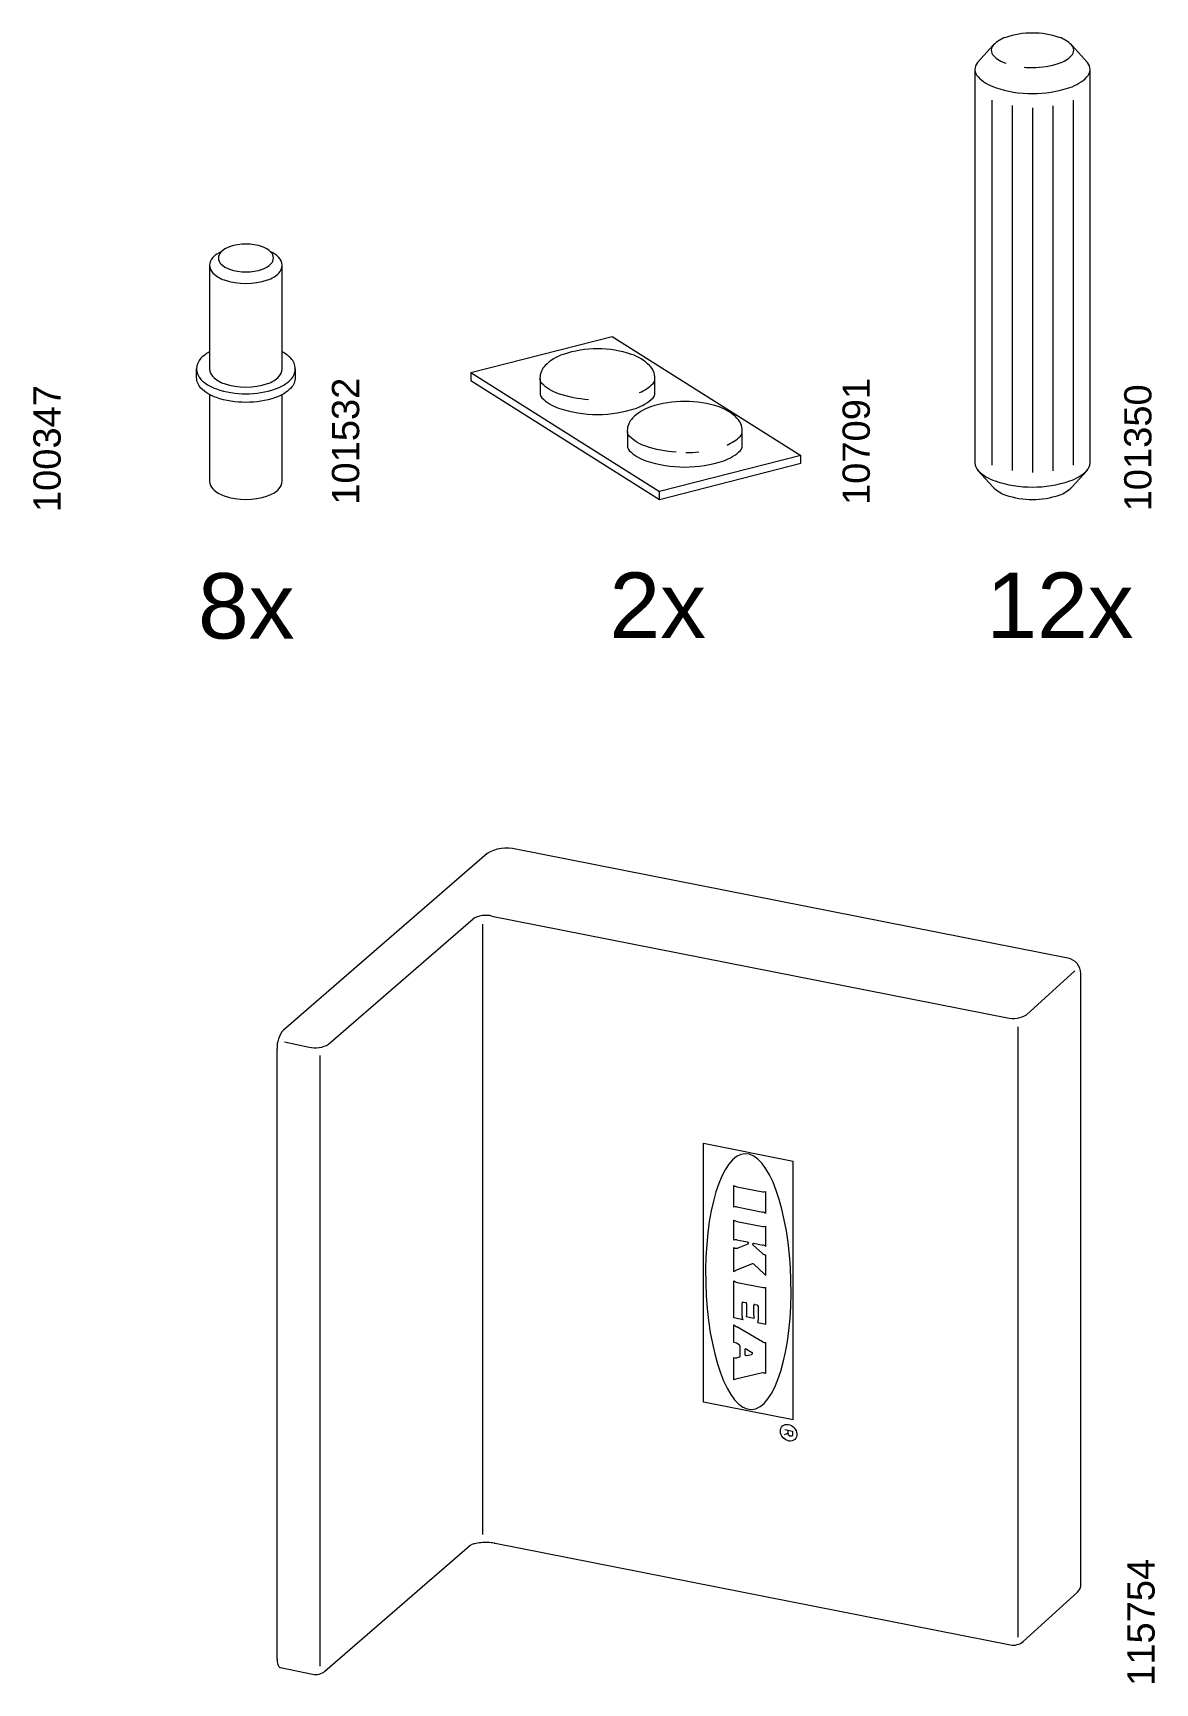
# Model space of a CAD drawing. Header units: metres. Extents: x -0.7 to 7.4, y 0 to 11.2.
# Drawn here: x -0.238 to -0.1601, y 0.7515 to 0.8661 of the extents above; entities that cross this region are included whole.
import ezdxf

# ---------------------------------------------------------------- set-up
doc = ezdxf.new("R2010")
doc.units = ezdxf.units.M
doc.header["$MEASUREMENT"] = 0
doc.layers.add('PDF3_Geometry_Num_Penna__7', color=7, linetype='Continuous', lineweight=18)
doc.layers.add('PDF3_Text_Num_Penna__7', color=7, linetype='Continuous', lineweight=18)
doc.styles.add('GENERATED_STYLE_1', font='Arial.ttf')

msp = doc.modelspace()

# ---------------------------------------------------------------- linework, layer by layer
at = {"layer": 'PDF3_Geometry_Num_Penna__7', "color": 7, "linetype": 'Continuous', "lineweight": 18, "flags": 128}
for points in [[(-0.1691593237606251, 0.8637691292873177, 0.0245238846370056), (-0.1685867654272918, 0.8637416126206509, 0.08075442429346946), (-0.1667257215384029, 0.8640444017873178, 0.1172282524979343), (-0.1658719993161807, 0.8645706403984289, 0.4141689389124711), (-0.1658719993161807, 0.8653151073428733, 0.1167359209977459), (-0.1667257215384029, 0.8658420515095399, 0.08076447843255885), (-0.1685862715384029, 0.8661447348428731, 0.08065258566270753), (-0.1704484795939585, 0.8658420515095399, 0.11697739719459), (-0.1713014962606251, 0.8653151073428733, 0.4144983487667902), (-0.1713014962606251, 0.8645706403984287, 0.1165718488494938), (-0.1704484795939585, 0.8640442959539841)], [(-0.1713200876495141, 0.8652959867873176), (-0.1723981765384029, 0.864101481231762, 0.3997387764118548), (-0.1723729600440611, 0.8630929225371031, 0.1157950200648079), (-0.1711822926495135, 0.8623554428984305, 0.1622455859871132), (-0.1659970320676232, 0.8623550002884175, 0.1159443196566801), (-0.1648019890384028, 0.8630906317873177, 0.3990414961908392), (-0.164775319038403, 0.864101481231762), (-0.1658534079272918, 0.8652959867873176)], [(-0.1725871948717363, 0.8636091092873176), (-0.1725871948717363, 0.8362758870650955, 0.1977104537160033), (-0.1723723532050579, 0.8357569509539958, 0.1164387077153828), (-0.1711822926495131, 0.835021691509543, 0.1622455859875794), (-0.1659970320676117, 0.8350212488995322, 0.1165881661898984), (-0.1648019890384019, 0.8357568803984278, 0.1992716542244938), (-0.1645870062606252, 0.8362758870650955), (-0.1645870062606252, 0.8636091092873176)], [(-0.2249378295939585, 0.8509652715095399, 0.0912334153848329), (-0.2255355409828474, 0.8505532270650955, 0.4130711235448926), (-0.2255355409828474, 0.8494700934539843, 0.1159280047669656), (-0.2247514570939585, 0.8489855531762066, 0.1618720288318976), (-0.2217304445939585, 0.8489855531762065, 0.1162674984617733), (-0.2209466782050696, 0.8494700934539845, 0.4154009077243419), (-0.220947461083758, 0.8505556157684769, 0.09147716393386804), (-0.2215435782050691, 0.8509652715095409)], [(-0.2257594843161807, 0.8500121365095399), (-0.2257594843161807, 0.8428115892873177, 0.1982066474985864), (-0.2255355409828474, 0.8422700048428733, 0.1161955212893901), (-0.2247514570939585, 0.8417858173428732, 0.1623873701874934), (-0.2217304445939584, 0.8417858173428733, 0.1165349842220991), (-0.2209466782050696, 0.8422700048428733, 0.1989021374483548), (-0.2207220645939585, 0.8428115892873176), (-0.2207220645939585, 0.8500121365095399)], [(-0.2257594843161807, 0.8440025670650955, 0.06940000657433684), (-0.2263613232050696, 0.8435481540095399, 0.4139309155597955), (-0.2263613232050696, 0.8420750245650954, 0.1160913392563831), (-0.2252950876495141, 0.8414163178984287, 0.1622115338323596), (-0.2211864612606251, 0.8414163178984287, 0.1166741833057068), (-0.2201205432050696, 0.8420750245650954, 0.414679681978859), (-0.2201207230190223, 0.8435472107434602, 0.06942589911650714), (-0.2207220293161812, 0.8440025317873168)], [(-0.1949541173717383, 0.840796205120653, 0.2001646176716707), (-0.1948228840384029, 0.8411122940095398), (-0.1948227782050655, 0.8421120662317622, 0.03200424487082967), (-0.1948260237606273, 0.8421626898428731, 0.1989649738019078), (-0.195191572093958, 0.8430450223428736, 0.1169343610160344), (-0.1964380065384029, 0.8438154890095397, 0.08063599265772431), (-0.1988171398717363, 0.8442010751206508, 0.08064190169781724), (-0.2011966965384032, 0.8438154537317628, 0.1169104276424227), (-0.2024435543161806, 0.8430450928984285, 0.1986690669112541), (-0.202808679316179, 0.8421624428984287, 0.0187236791191221), (-0.2028055043161807, 0.842077776231762)], [(-0.2198153198717363, 0.8428115892873176), (-0.2198153198717363, 0.8422115142873177, -0.1993179187526344), (-0.2201205432050696, 0.8414752317873176, -0.1163149116768401), (-0.2211864612606251, 0.8408165251206509, -0.1623395007063168), (-0.225295087649514, 0.840816525120651, -0.1160913392573515), (-0.2263613232050696, 0.8414752317873176, -0.198558466046859), (-0.2266662290384029, 0.8422115142873177), (-0.2266662290384029, 0.8428115892873176)], [(-0.1994251876495141, 0.8406651128984287, -0.06255652602071554), (-0.2015201232050696, 0.8410826606762064, -0.1162779624513405), (-0.2026745884828474, 0.8417952717873177, -0.1976704780000437), (-0.2028055043161807, 0.8421120662317622), (-0.2028054690383997, 0.841112117620651, 0.198744610016295), (-0.2026740593161808, 0.8407954995650954, 0.1165940251555996), (-0.2015201232050696, 0.8400825356762066, 0.08072165355944771), (-0.1988143882050696, 0.8396428334539844, 0.08075778253790133), (-0.1961082298717363, 0.8400820417873176, 0.1165549145734991), (-0.1949541173717363, 0.8407956759539843)], [(-0.19588227570507, 0.8411676801206518, 0.09569224141608323), (-0.1949536587606209, 0.8417952717873134, 0.1976704779846068), (-0.1948227782050696, 0.8421120662317619)], [(-0.2257594843161807, 0.8410211009539843), (-0.2257594843161807, 0.8350118842873177, 0.1984413412049743), (-0.2255355409828474, 0.8344699823428732, 0.1159280047686127), (-0.2247514570939585, 0.8339854067873178, 0.1619858186690836), (-0.2217304445939585, 0.8339854067873176, 0.1162674984601225), (-0.2209466782050696, 0.8344699823428732, 0.1991376765740506), (-0.2207220645939585, 0.8350118842873177), (-0.2207220645939585, 0.8410211009539843)], [(-0.1933566337606252, 0.8370150270650955, -0.0624431736175672), (-0.1954516045939585, 0.8374322573428732, -0.1163730238757272), (-0.1966057170939585, 0.838145715120651, -0.1983713521790103), (-0.1967369504272918, 0.8384623331762066), (-0.196736950427301, 0.8374618906762066, 0.1977797305606307), (-0.1966055407050702, 0.8371452726206503, 0.1160412297260687), (-0.1954516751495142, 0.836431955953984, 0.0804582014448924), (-0.1927455168161807, 0.8359931003984288, 0.0804684216571152), (-0.1900395348717364, 0.8364321323428736, 0.1161180705950526), (-0.1888852107050685, 0.8371455901206499, 0.1988676227681451), (-0.188754330149514, 0.8374622081762065), (-0.1887542595939656, 0.8384621567873175, 0.03037566858390582), (-0.1887571523717378, 0.8385134506762065, 0.1984732774816286), (-0.18912270070507, 0.8393961712317617, 0.1162689947996716), (-0.1903687823717362, 0.8401655795650957, 0.08068401095311112), (-0.1927486212606252, 0.8405515184539842, 0.08073080451178226), (-0.195128177927292, 0.8401655090095403, 0.1162689948004152), (-0.1963746829272902, 0.839396241787316, 0.198689764366594), (-0.1967398079272891, 0.8385132390095398, 0.01853040797209517), (-0.1967366329272918, 0.8384282195650953)], [(-0.1898134043161808, 0.8375181234539846, 0.09588785884122747), (-0.1888852459828474, 0.838145715120651, 0.1988676227911677), (-0.1887542595939585, 0.8384621567873176)], [(-0.1713014962606251, 0.8345707356762067, 0.1169554856831392), (-0.1704484795939585, 0.8340434740095399, 0.1625453349324832), (-0.1667257215384029, 0.8340434740095398, 0.1171629489698338), (-0.1658719993161808, 0.8345708767873176)], [(-0.2059867837606251, 0.7612330687317621, 0.01792388240317998), (-0.2062100920939585, 0.7612627020650947, 0.01720549173773847), (-0.206448922649514, 0.7612785770650966, 0.0153029771357031), (-0.2066909282050696, 0.7612782242873176, 0.01289266337158697), (-0.206925172649514, 0.7612627020650948, 0.01831680670007412), (-0.2071407198717361, 0.7612330687317612, 0.01865644237372321), (-0.2073276920939583, 0.7611946159539835, 0.0201128139012511), (-0.2074804448717356, 0.7611512242873157, 0.02155278935850422), (-0.2075929809828473, 0.7611088909539843)], [(-0.2177496295939585, 0.7523456087317621), (-0.2077028712606251, 0.7610507531762065, -0.006687433217687531), (-0.2076656532050714, 0.7610736131762096)]]:
    msp.add_lwpolyline(points, format="xyb", dxfattribs=at)
for points in [[(-0.1714041545939585, 0.8614750506762066), (-0.1714041545939585, 0.8361117395650955)], [(-0.1699937137606251, 0.8611024467873175), (-0.1699937137606251, 0.8357444273428731)], [(-0.1685819323717363, 0.8609345245650954), (-0.1685819323717363, 0.8356001412317622)], [(-0.1671708212606252, 0.8610910873428731), (-0.1671708212606252, 0.8357302456762065)], [(-0.165759710149514, 0.8614853870650955), (-0.165759710149514, 0.8361206648428733)], [(-0.2076077976495141, 0.8425543084539843), (-0.1977815254272918, 0.8450643223428732), (-0.1846772420939585, 0.8368026195650953)], [(-0.2076079740384029, 0.8425542378984289), (-0.1945036907050696, 0.8342928878984287)], [(-0.2076079740384029, 0.8425538851206511), (-0.2076079740384029, 0.8420028462317621), (-0.1945036907050696, 0.8337407906762065)], [(-0.1945033379272918, 0.8337407201206509), (-0.1846770657050696, 0.8362510867873177), (-0.1846770657050696, 0.8368024784539843), (-0.1945033379272918, 0.8342928173428731)], [(-0.1723977179272918, 0.8357842912317621), (-0.1713199818161807, 0.8345901384539843)], [(-0.1647757776495141, 0.8357842912317621), (-0.1658535137606252, 0.8345901384539843)], [(-0.1945035143161807, 0.8337406495650954), (-0.1945035143161807, 0.8342927467873177)], [(-0.166126599038403, 0.8018781487317621), (-0.2044950629272918, 0.8094399403984287)], [(-0.2064683254272918, 0.8091443831762065), (-0.2206387032050696, 0.7968659526206509)], [(-0.2061451809828474, 0.8047932220650955), (-0.170333297649514, 0.7977366081762065)], [(-0.2175070948717363, 0.7958919684539842), (-0.2074603365384029, 0.804596760120651)], [(-0.2067990545939585, 0.8042439117873177), (-0.2067990545939585, 0.7618393173428732)], [(-0.1690108395939585, 0.7979399140095398), (-0.1656375784828474, 0.8009970862317621)], [(-0.1652243345939585, 0.7583934898428731), (-0.1652243345939585, 0.8007984370650955)], [(-0.1695841034828474, 0.7546972253984288), (-0.1695841034828474, 0.7971025253984287)], [(-0.2210748423717363, 0.7531807042873176), (-0.2210748423717363, 0.795585298731762)], [(-0.2205698057050696, 0.7960550928984287), (-0.2188376668161807, 0.7956977290095398)], [(-0.2180803587606251, 0.7526928831762065), (-0.2180803587606251, 0.7950978303984287)], [(-0.1852065498717362, 0.7697949148428732), (-0.191455302649514, 0.7710264620650954), (-0.191455302649514, 0.7890078981762065)], [(-0.191455302649514, 0.7890072984539843), (-0.1852065498717362, 0.7877764567873177)], [(-0.185206585149514, 0.7697950206762065), (-0.185206585149514, 0.7877764567873177)], [(-0.1893379304272918, 0.7845724231762066), (-0.1893379304272918, 0.7860876037317621)], [(-0.1891326137606252, 0.785990766231762), (-0.1873253332050696, 0.7856341078984287)], [(-0.1871192757050696, 0.7841355784539843), (-0.1871192757050696, 0.7856504062317621)], [(-0.1891326137606252, 0.7845882628984288), (-0.1873253332050696, 0.7842319573428732)], [(-0.1893386359828474, 0.7822824720650954), (-0.1893386359828474, 0.7836805303984288)], [(-0.1891326137606252, 0.7835836928984287), (-0.1873253332050696, 0.7832270345650955)], [(-0.1871199812606252, 0.7818454509539843), (-0.1871199812606252, 0.783242803731762)], [(-0.1891326137606252, 0.7822983117873177), (-0.1884097720939585, 0.7821554367873177)], [(-0.1884096662606251, 0.7821556131762065), (-0.1883856773717363, 0.782146793731762), (-0.1883645107050696, 0.7821319770650954), (-0.1883489884828473, 0.7821108103984288), (-0.1883380523717362, 0.7820875270650954), (-0.1883355829272918, 0.782062832620651), (-0.188341580149514, 0.782040607620651), (-0.1883532218161807, 0.7820226159539844), (-0.1883719190384029, 0.7820109742873177), (-0.1890661857050696, 0.7817301631762065)], [(-0.1883719190384029, 0.7820109742873177), (-0.1883429912606251, 0.7820367270650954)], [(-0.1879860507050696, 0.7819381256762066), (-0.1880033368161807, 0.7819582340095399), (-0.1880135673717363, 0.7819808117873177), (-0.188017095149514, 0.7820044478984288), (-0.1880135673717363, 0.7820266728984288), (-0.1880033368161807, 0.7820450173428732), (-0.1879860507050696, 0.782058070120651), (-0.1879652368161807, 0.7820644201206509), (-0.1879426590384029, 0.7820633617873177), (-0.1873252979272918, 0.7819420062317621)], [(-0.1879860859828474, 0.7819381256762066), (-0.1873464998717363, 0.781346870120651)], [(-0.1893386359828474, 0.7800786340095399), (-0.1893386359828474, 0.781769145120651)], [(-0.1880735748717363, 0.780631225120651), (-0.1891622470939585, 0.7801916640095399)], [(-0.1871199812606252, 0.779819377620651), (-0.1871199812606252, 0.7812516553984288)], [(-0.1879529954272919, 0.7806014153984288), (-0.1872135732050696, 0.7799191431762066)], [(-0.1887004609828474, 0.7767497876206509), (-0.1893379304272918, 0.7768753765095399), (-0.1893379304272918, 0.7794555931762065)], [(-0.1891160684828474, 0.7793465495650954), (-0.1873066712606252, 0.7789891856762066)], [(-0.1871192757050696, 0.7764376851206509), (-0.1871192757050696, 0.7789984990095399)], [(-0.1887674182050696, 0.7769847728984287), (-0.1887674182050696, 0.7779048173428731)], [(-0.1886805995939585, 0.7779750553984287), (-0.1885165579272918, 0.7779422470650954)], [(-0.188430480149514, 0.7771541062317621), (-0.188430480149514, 0.777838495120651)], [(-0.187960580149514, 0.7770402295650954), (-0.187960580149514, 0.7777461378984287)], [(-0.1878744670939585, 0.7778158820650954), (-0.1877213615384029, 0.7777855431762065)], [(-0.1876346840384029, 0.776745166231762), (-0.1876346840384029, 0.7776817912317621)], [(-0.1893379304272918, 0.775159888731762), (-0.1893379304272918, 0.7764080165095398)], [(-0.1873508037606252, 0.7752162273428732), (-0.1891376232050696, 0.7762533940095399)], [(-0.1884766587606251, 0.7769756359539843), (-0.1879256198717363, 0.7768669803984287)], [(-0.1876904934828474, 0.7765508562317621), (-0.1871193462606252, 0.776438320120651)], [(-0.1889644798717363, 0.7750027967873176), (-0.1891581548717363, 0.7751146273428732)], [(-0.1871192757050696, 0.7730053337317621), (-0.1871192757050696, 0.7751791503984288)], [(-0.1893379304272918, 0.7725834820650954), (-0.1893379304272918, 0.7741374681762064)], [(-0.1889617282050696, 0.7741515087317621), (-0.1891416448717363, 0.7741109392873177)], [(-0.1888942065384029, 0.7742397031762065), (-0.1888942065384029, 0.774886697620651)], [(-0.1885779412606252, 0.7746519240095399), (-0.1885779412606252, 0.7743697017873177)], [(-0.1884703440384029, 0.7742655265095398), (-0.1884572912606252, 0.7742655265095398)], [(-0.1884601134828474, 0.7747104851206509), (-0.1881108634828474, 0.7745072851206509)], [(-0.1884573618161807, 0.7742664084539843), (-0.1881081118161807, 0.7743461362317621)], [(-0.1881107929272918, 0.7745072145650954), (-0.1880889207050696, 0.7744899284539843), (-0.1880712818161807, 0.7744684090095398), (-0.188059640149514, 0.7744426562317621), (-0.1880561123717362, 0.7744165506762065), (-0.1880592873717362, 0.7743918562317621), (-0.1880695179272918, 0.7743699840095398), (-0.1880864512606251, 0.7743544617873177), (-0.1881079707050696, 0.774345995120651)], [(-0.1873514740384029, 0.7730523590095398), (-0.1892056740384029, 0.7726304367873177)], [(-0.1858087768161807, 0.7687795851206509), (-0.1856909490384029, 0.7688261517873176)], [(-0.1857998515384029, 0.7691244253984287), (-0.1852541043161807, 0.7690143587317622), (-0.1852541043161807, 0.7688129226206509)], [(-0.1855600332050696, 0.7689544217873177), (-0.1855600332050696, 0.7690352078984287)], [(-0.1855599979272918, 0.7689355834539843), (-0.1855599979272918, 0.7689542806762065)], [(-0.1855278245939585, 0.7687490345650954), (-0.1855345273717363, 0.768763851231762)], [(-0.1852548098717363, 0.7687951778984288), (-0.1852548098717363, 0.7687796556762065)], [(-0.2059164045939585, 0.7612198395650954), (-0.1701055795939585, 0.754162520120651)], [(-0.1692451193161807, 0.7544021620650955), (-0.1654584026495141, 0.757833278731762)], [(-0.2210748423717363, 0.7531807395650953), (-0.2210667284828474, 0.7530121117873175), (-0.2210413284828474, 0.7528642978984288), (-0.2210011118161807, 0.7527429423428732), (-0.2209471368161807, 0.7526533367873176), (-0.2208804618161807, 0.752598656231762), (-0.2208391868161807, 0.7525838395650954), (-0.2186025757050696, 0.7521224062317621)]]:
    msp.add_lwpolyline(points, dxfattribs=at)
msp.add_lwpolyline([(-0.2214999748717363, 0.8509227265095398, 0.1165631460133917), (-0.2220945818161807, 0.8512904973428732, 0.1622059913742431), (-0.2243869670939585, 0.8512904973428732, 0.1165131257332133), (-0.2249819268161807, 0.8509227265095398, 0.4143510061871712), (-0.2249819268161807, 0.8501005426206508, 0.1163452905882629), (-0.2243869670939585, 0.8497334773428733, 0.1627959407546684), (-0.2220945818161807, 0.8497334773428731, 0.1165439682936646), (-0.2214994457050669, 0.8501007190095372, 0.4147141695251528)], format="xyb", close=True, dxfattribs=at)
at = {"layer": 'PDF3_Geometry_Num_Penna__7', "color": 7, "linetype": 'Continuous', "lineweight": 18}
for centre, radius, start, end in [((-0.1961135501864795, 0.842162379090604), 0.001287526463355337, 353.0263363108527, 0.01382868172064975), ((-0.1901333182732196, 0.8385204982575407), 0.00137618394730063, 353.1247903594553, 359.7065810627822), ((-0.1927459354271691, 0.8455972812102356), 0.00860388562084946, 270.5233887180609, 276.5257191387647), ((-0.1861099350864346, 0.7683494718812568), 0.0007048358004371758, 31.9615014258912, 33.18661289446261), ((-0.1854439810788567, 0.768743007940743), 6.334967533760949e-05, 221.8963007805294, 234.3479599383995), ((-0.1858835113337099, 0.7651618475945208), 0.003526776697556105, 81.81006777185145, 82.18047451466593), ((-0.1853210806476007, 0.7687243798085885), 5.317078486485882e-05, 324.5985781301927, 333.4739084433147), ((-0.1854554124268977, 0.7688038724027974), 0.0002088764911208074, 333.0171342763794, 335.7008540189319)]:
    msp.add_arc(centre, radius, start, end, dxfattribs=at)
msp.add_ellipse((-0.1855307646227685, 0.7689027699635183), major_axis=(-0.0004234222635403073, 0.0004672293653193991), ratio=0.82165683722531, dxfattribs=at)
for points in [[(-0.1713200876495141, 0.83459020900954), (-0.1713108545714824, 0.83459020900954), (-0.1713098864412446, 0.834570806231762), (-0.1713013904272918, 0.834570806231762)], [(-0.1658719993161807, 0.8345707356762064), (-0.1658630052123163, 0.8345707356762064), (-0.1658624284754196, 0.8345901384539843), (-0.1658529493161807, 0.8345901384539843)], [(-0.2044949923717363, 0.8094399756762065), (-0.2050731951495141, 0.8096177756762065), (-0.2059681923717363, 0.8094840728984287), (-0.2064684312606252, 0.8091443478984289)], [(-0.2061451809828474, 0.8047932220650955), (-0.2065297087606252, 0.804912813731762), (-0.2071269615384029, 0.8048228553984287), (-0.2074606893161806, 0.8045967248428734)], [(-0.1652243345939585, 0.8007982959539842), (-0.1652282151495141, 0.8013045320650954), (-0.1656286179272918, 0.8017850153984286), (-0.166126740149514, 0.8018781487317618)], [(-0.1703337562606252, 0.7977364670650955), (-0.1699449951495141, 0.7976151115095399), (-0.1693456257050696, 0.7977071865095398), (-0.1690108395939585, 0.7979400198428729)], [(-0.2206387032050696, 0.7968658820650955), (-0.220914222649514, 0.7965709598428732), (-0.2211135420939585, 0.7959878181762065), (-0.2210743837606251, 0.7955860042873176)], [(-0.2188375962606252, 0.7956976584539843), (-0.2184481295939585, 0.7955748917873177), (-0.2178448795939585, 0.7956627334539843), (-0.2175072712606251, 0.7958909806762067)], [(-0.1885517651495141, 0.7882836453984288), (-0.1901879484828474, 0.7882430759539844), (-0.1914152623717363, 0.7842330509539843), (-0.1912939068161807, 0.7793276759539844)], [(-0.1853679457050696, 0.7794744315095399), (-0.1854893012606252, 0.7843805120650954), (-0.1869148762606251, 0.7883235092873175), (-0.1885517651495141, 0.7882836453984287)], [(-0.1893379304272918, 0.7860875684539844), (-0.1892910109828474, 0.786045235120651), (-0.1891954082050696, 0.7860000795650953), (-0.1891326137606251, 0.7859909073428728)], [(-0.1873252979272918, 0.7856348840095397), (-0.1872681479272918, 0.7856193617873176), (-0.1871728979272918, 0.785626770120651), (-0.1871192757050696, 0.7856504062317622)], [(-0.1891326137606252, 0.7845882628984288), (-0.1891890582050696, 0.784603785120651), (-0.1892850137606251, 0.7845960240095399), (-0.1893379304272918, 0.7845723878984289)], [(-0.1871192757050696, 0.7841355784539843), (-0.1871669007050696, 0.7841768534539844), (-0.1872625034828474, 0.7842223617873176), (-0.1873252979272919, 0.7842318867873177)], [(-0.1893386359828474, 0.7836801423428732), (-0.1892910109828474, 0.7836385145650955), (-0.1891957609828474, 0.783593006231762), (-0.1891326137606251, 0.7835838340095397)], [(-0.1873252979272918, 0.7832271051206511), (-0.1872688534828474, 0.7832122884539843), (-0.1871736034828474, 0.7832193440095397), (-0.1871199812606253, 0.783242980120651)], [(-0.1891326137606252, 0.7822983117873177), (-0.1891897637606252, 0.7823138340095398), (-0.1892853665384029, 0.7823060728984288), (-0.1893386359828474, 0.7822824367873176)], [(-0.1871199812606252, 0.7818454509539843), (-0.1871669007050696, 0.781887078731762), (-0.1872632090384029, 0.7819322342873174), (-0.1873252979272918, 0.7819421120650952)], [(-0.1893386359828474, 0.781769145120651), (-0.1892701970939585, 0.7817137590095399), (-0.1891470776495141, 0.7816964728984288), (-0.189066291538403, 0.7817299867873178)], [(-0.1879529954272919, 0.7806014153984288), (-0.1879805120939585, 0.780632812620651), (-0.188033781538403, 0.7806458653984288), (-0.1880739982050697, 0.7806306959539842)], [(-0.1873459707050696, 0.7813469406762065), (-0.1872958762606251, 0.7812929656762064), (-0.187192865149514, 0.781249221231762), (-0.1871194873717363, 0.7812516906762065)], [(-0.1891622470939585, 0.7801916287317621), (-0.1892155165384029, 0.7801722259539843), (-0.1892998304272918, 0.7801189565095399), (-0.1893386359828474, 0.7800794453984288)], [(-0.1871199812606252, 0.779819377620651), (-0.1871418534828473, 0.7798475998428732), (-0.1871870090384029, 0.7798959303984287), (-0.187213820149514, 0.779919213731762)], [(-0.1912939068161807, 0.7793276759539843), (-0.1911725512606252, 0.7744223009539841), (-0.1897469762606251, 0.7704785981762065), (-0.1881107929272918, 0.7705195203984287)], [(-0.1893379304272918, 0.7794564398428732), (-0.1892881887606251, 0.779407403731762), (-0.1891848248717362, 0.7793566037317619), (-0.1891160332050695, 0.7793463731762063)], [(-0.1881107929272918, 0.7705195203984287), (-0.1864739040384029, 0.7705604426206508), (-0.1852458845939585, 0.7745697620650953), (-0.1853679457050696, 0.77947443150954)], [(-0.187306706538403, 0.7789892915095398), (-0.187255906538403, 0.7789762387317621), (-0.1871687704272918, 0.7789804720650952), (-0.1871197343161807, 0.7789984637317617)], [(-0.1887645607050696, 0.7779242553984288), (-0.1887597624085289, 0.7779242553984288), (-0.1887723218161808, 0.7779055581762063), (-0.1887673829272918, 0.7779055581762063)], [(-0.1886805995939585, 0.7779750553984287), (-0.1887172884828473, 0.7779838748428731), (-0.1887557412606251, 0.777962002620651), (-0.1887645607050696, 0.7779242553984288)], [(-0.188430480149514, 0.7778386362317621), (-0.1884311857050696, 0.7778876723428731), (-0.1884689329272918, 0.7779338862317621), (-0.1885165579272918, 0.7779430584539845)], [(-0.1879591337606251, 0.7777650820650954), (-0.1879543354640845, 0.7777650820650954), (-0.1879655339029149, 0.7777463848428728), (-0.1879605448717363, 0.7777463848428728)], [(-0.1878744670939585, 0.7778158820650954), (-0.1879115087606251, 0.7778254070650954), (-0.1879496087606251, 0.7778024765095398), (-0.1879591337606251, 0.7777650820650952)], [(-0.1876346840384029, 0.7776822145650955), (-0.1876346840384029, 0.7777312506762066), (-0.1876734895939584, 0.7777771117873176), (-0.1877214673717362, 0.7777862840095399)], [(-0.1893379304272918, 0.7764080517873176), (-0.1892931276495141, 0.7763597212317619), (-0.1891971720939585, 0.7762852851206509), (-0.1891382582050696, 0.7762538878984291)], [(-0.1887674182050696, 0.7769847728984287), (-0.1887695348717363, 0.776915981231762), (-0.1887391959828474, 0.7768066201206509), (-0.1887010959828474, 0.7767494701206511)], [(-0.1884766587606251, 0.7769756359539843), (-0.1884484365384029, 0.7770193803984288), (-0.1884269170939585, 0.7771019303984288), (-0.1884304448717363, 0.77715414150954)], [(-0.187960580149514, 0.7770402295650954), (-0.1879634023717363, 0.7769918990095397), (-0.1879461162606252, 0.7769111128984286), (-0.1879249495939585, 0.7768673684539841)], [(-0.1876904934828474, 0.7765508562317621), (-0.1876559212606252, 0.7765977756762066), (-0.1876305212606252, 0.776687381231762), (-0.1876347545939584, 0.7767452367873172)], [(-0.1891580843161807, 0.7751147684539843), (-0.1892021815384029, 0.775145460120651), (-0.1892847315384029, 0.77516627400954), (-0.1893380009828473, 0.7751606295650958)], [(-0.1888942065384029, 0.7748868740095399), (-0.1888942065384029, 0.7749306184539841), (-0.1889252509828473, 0.7749828295650955), (-0.1889644093161807, 0.775002937898429)], [(-0.1873508037606252, 0.7752162273428732), (-0.1872929482050696, 0.7751749523428733), (-0.1871874676495141, 0.7751583717873177), (-0.1871197343161806, 0.7751791856762064)], [(-0.1893379304272918, 0.7741382442873177), (-0.1892874832050696, 0.7741079053984287), (-0.1891982304272918, 0.7740962637317621), (-0.1891414332050695, 0.7741110803984286)], [(-0.1889617282050696, 0.7741515087317621), (-0.1889222170939585, 0.7741592698428732), (-0.1888925837606252, 0.7741991337317622), (-0.1888947004272919, 0.7742397031762065)], [(-0.1885634773717362, 0.7746963740095398), (-0.1885715912606251, 0.7746861434539842), (-0.1885793523717362, 0.7746660351206509), (-0.1885779412606251, 0.7746526295650956)], [(-0.1885779412606252, 0.7743695959539842), (-0.1885779412606252, 0.7743106820650955), (-0.1885292579272919, 0.7742644681762065), (-0.1884703440384029, 0.7742655265095402)], [(-0.1884601134828474, 0.7747104851206509), (-0.1884925690384029, 0.77473447400954), (-0.1885391357050696, 0.7747284767873178), (-0.1885634773717363, 0.77469637400954)], [(-0.1892056387606252, 0.7726305073428732), (-0.189242327649514, 0.7726234517873175), (-0.1893054748717363, 0.7726012267873175), (-0.1893379304272919, 0.772583587898429)], [(-0.1871192757050696, 0.7730053337317621), (-0.1871764257050696, 0.773048372620651), (-0.1872819062606251, 0.7730698920650955), (-0.1873514034828473, 0.7730522531762065)], [(-0.1856909490384029, 0.7688255873428731), (-0.1856662545939585, 0.7688365234539841), (-0.1856405018161807, 0.7688474595650954), (-0.1856165129272918, 0.7688598067873177)], [(-0.1856165129272918, 0.7688598067873176), (-0.1856041657050696, 0.76886580400954), (-0.1855928768161806, 0.7688725067873177), (-0.1855826462606251, 0.7688809734539843)], [(-0.1855826462606252, 0.7688809734539843), (-0.1855731212606252, 0.7688912040095398), (-0.1855667712606252, 0.7689035512317621), (-0.185562185149514, 0.7689169567873178)], [(-0.1855621145939585, 0.7689161806762065), (-0.1855581704184982, 0.7689161806762065), (-0.1855635257050699, 0.7689260584539847), (-0.1855607034828473, 0.7689260584539847)], [(-0.1855607034828474, 0.7689260584539843), (-0.1855574510324415, 0.7689260584539843), (-0.1855631729272917, 0.7689355834539842), (-0.1855599979272919, 0.7689355834539842)], [(-0.1855496968161807, 0.768813240120651), (-0.1855436582333151, 0.768813240120651), (-0.1855600742993906, 0.7688326428984289), (-0.1855532245939585, 0.7688326428984289)], [(-0.1855451107050696, 0.7687959540095398), (-0.185539197071914, 0.7687959540095398), (-0.1855555149763417, 0.7688132401206512), (-0.1855496968161808, 0.7688132401206512)], [(-0.1855405245939585, 0.7687793734539843), (-0.1855350027483139, 0.7687793734539843), (-0.1855516156058811, 0.7687959540095398), (-0.1855451107050696, 0.7687959540095398)], [(-0.1855345273717363, 0.768763851231762), (-0.1855301070788503, 0.768763851231762), (-0.185546102500387, 0.7687793734539844), (-0.1855405245939585, 0.7687793734539844)], [(-0.1855200634828474, 0.7687352762317621), (-0.185515330472295, 0.7687352762317621), (-0.1855330332954267, 0.768749034565095), (-0.1855278245939585, 0.768749034565095)], [(-0.1855013662606252, 0.7687109345650954), (-0.1854956234544704, 0.7687109345650954), (-0.1855174601590076, 0.7687225762317622), (-0.1855119495939585, 0.7687225762317622)], [(-0.1854911357050696, 0.7687007040095398), (-0.1854851281159905, 0.7687007040095398), (-0.1855059659200999, 0.7687109345650953), (-0.1855013662606252, 0.7687109345650953)], [(-0.1854696162606252, 0.7686827123428732), (-0.1854658661814079, 0.7686827123428732), (-0.1854858060950325, 0.768691531787318), (-0.185480905149514, 0.768691531787318)], [(-0.1854569162606252, 0.7686756567873176), (-0.1854520026347607, 0.7686756567873176), (-0.1854748249620934, 0.7686827123428731), (-0.1854696162606251, 0.7686827123428731)], [(-0.1854442162606252, 0.7686689540095398), (-0.1854394832500729, 0.7686689540095398), (-0.18546122246219, 0.7686756567873179), (-0.1854569162606252, 0.7686756567873179)], [(-0.1854311634828474, 0.7686636623428732), (-0.1854261124737501, 0.7686636623428732), (-0.1854484788907325, 0.76866895400954), (-0.1854442162606251, 0.76866895400954)], [(-0.185417405149514, 0.7686594290095398), (-0.1854119285656628, 0.7686594290095398), (-0.1854354261129549, 0.7686636623428732), (-0.1854311634828475, 0.7686636623428732)], [(-0.1854036468161807, 0.7686559012317621), (-0.1853982503538622, 0.7686559012317621), (-0.1854223187753784, 0.7686594290095398), (-0.185417405149514, 0.7686594290095398)], [(-0.1853602904272918, 0.7686526556762066), (-0.1853532348717362, 0.7686526556762066), (-0.1853881686856753, 0.7686526556762063), (-0.1853811043161806, 0.7686526556762063)], [(-0.1853401820939585, 0.7686558306762066), (-0.1853328158776994, 0.7686558306762066), (-0.1853674249163165, 0.7686526556762062), (-0.1853602904272919, 0.7686526556762062)], [(-0.1853204265384029, 0.7686607695650953), (-0.1853127217554368, 0.7686607695650953), (-0.1853462719826133, 0.7686558306762067), (-0.1853401820939585, 0.7686558306762067)], [(-0.1853119598717363, 0.7686650028984288), (-0.1853089457370816, 0.7686650028984288), (-0.1853231132139152, 0.7686607695650955), (-0.1853204265384029, 0.7686607695650955)], [(-0.1853041987606251, 0.7686702945650954), (-0.1853009463102193, 0.7686702945650954), (-0.1853154343299053, 0.7686650028984285), (-0.1853119598717363, 0.7686650028984285)], [(-0.1852960848717363, 0.7686748806762065), (-0.1852925570939586, 0.7686748806762065), (-0.1853067670216139, 0.7686702945650953), (-0.1853041987606251, 0.7686702945650953)], [(-0.1852897348717363, 0.768680525120651), (-0.1852868906863639, 0.768680525120651), (-0.1852986531327251, 0.7686748806762065), (-0.1852960848717363, 0.7686748806762065)], [(-0.185283737649514, 0.7686868751206509), (-0.1852808934641417, 0.7686868751206509), (-0.1852927695809276, 0.7686805251206513), (-0.1852897348717363, 0.7686805251206513)], [(-0.1852777404272918, 0.7686935778984287), (-0.1852748962419195, 0.7686935778984287), (-0.1852868929898823, 0.7686868751206507), (-0.185283737649514, 0.7686868751206507)], [(-0.1852622182050696, 0.768728150120651), (-0.1852589657546637, 0.768728150120651), (-0.1852679495073717, 0.7687179195650957), (-0.1852650404272918, 0.7687179195650957)], [(-0.1852604543161807, 0.7687394390095398), (-0.1852562063092044, 0.7687394390095398), (-0.1852661623805302, 0.7687281501206507), (-0.1852622182050696, 0.7687281501206507)], [(-0.1852576320939585, 0.7687514334539842), (-0.1852535029359345, 0.7687514334539842), (-0.1852648179363016, 0.7687394390095394), (-0.1852604543161808, 0.7687394390095394)], [(-0.1852562209828474, 0.7687648390095398), (-0.1852523404272919, 0.7687648390095398), (-0.18526221820507, 0.7687514334539839), (-0.1852576320939585, 0.7687514334539839)], [(-0.1852548098717363, 0.7687796556762065), (-0.1852502237606251, 0.7687796556762065), (-0.1852615126495142, 0.7687648390095395), (-0.1852562209828474, 0.7687648390095395)], [(-0.1852541043161807, 0.7688128167873176), (-0.1852481070939584, 0.7688128167873176), (-0.1852601483682244, 0.7687951778984284), (-0.1852548098717363, 0.7687951778984284)], [(-0.2059867837606251, 0.7612330687317621), (-0.2059627948717362, 0.7612291881762067), (-0.2059398643161807, 0.7612238965095399), (-0.2059165809828474, 0.7612196631762066)], [(-0.2076656532050696, 0.7610736131762065), (-0.2076480143161807, 0.7610841965095398), (-0.2076229670939584, 0.7610965437317619), (-0.2075929809828474, 0.7611088909539843)], [(-0.165458261538403, 0.7578333140095398), (-0.1653143282050696, 0.7579536112317621), (-0.1652092004272919, 0.7582065528984289), (-0.1652243698717364, 0.7583935251206511)], [(-0.1701056854272918, 0.7541625553984287), (-0.1698308715384029, 0.7540930581762064), (-0.1694442270939585, 0.7541992442873174), (-0.1692452604272918, 0.7544020915095396)], [(-0.2186026462606252, 0.7521225473428732), (-0.2183327712606252, 0.7520516390095399), (-0.2179493018161807, 0.7521514751206508), (-0.2177496295939585, 0.7523455028984284)]]:
    msp.add_open_spline(points, degree=3, dxfattribs=at)

# ---------------------------------------------------------------- texts
at = {"layer": 'PDF3_Text_Num_Penna__7', "color": 7, "linetype": 'Continuous', "lineweight": 18, "char_height": 0.00189391599093967, "attachment_point": 7, "rotation": 90, "style": 'GENERATED_STYLE_1'}
for s, insert in [('\\A1;100347', (-0.2360851452747896, 0.8328592342873177)), ('\\A1;101532', (-0.2153429408303452, 0.8333715028984289)), ('\\A1;107091', (-0.1798649251672059, 0.8333532290095398)), ('\\A1;101350', (-0.160295143608123, 0.8329100342873175)), ('\\A1;115754', (-0.1600749032227614, 0.7513136278984287))]:
    msp.add_mtext(s, dxfattribs=dict(at, insert=insert))
at = {"layer": 'PDF3_Text_Num_Penna__7', "color": 7, "linetype": 'Continuous', "lineweight": 18, "char_height": 0.004545458984375, "attachment_point": 7, "style": 'GENERATED_STYLE_1'}
for s, insert in [('\\A1;8x', (-0.2265711554272918, 0.8240092802837504)), ('\\A1;2x', (-0.1979834554272918, 0.8241163819966584)), ('\\A1;12x', (-0.1718024054272918, 0.8241163819966584))]:
    msp.add_mtext(s, dxfattribs=dict(at, insert=insert))

doc.saveas('drawing.dxf')
